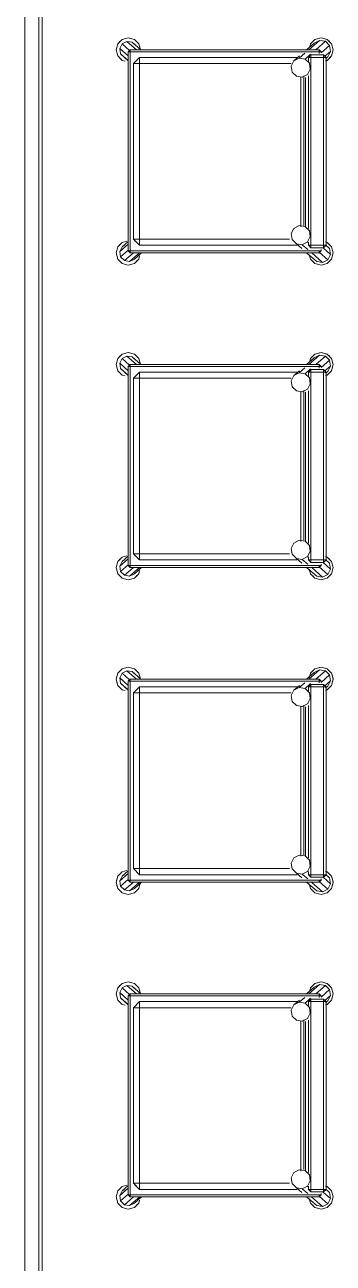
# Model space of a CAD drawing. Header units: metres. Extents: x 10 to 831, y 10 to 584.
# Drawn here: x 125.4 to 149.8, y 152.4 to 250 of the extents above; entities that cross this region are included whole.
import ezdxf

# ---------------------------------------------------------------- set-up
doc = ezdxf.new("R2010")
doc.units = ezdxf.units.M
doc.layers.add('VIS', color=8, linetype='Continuous', lineweight=13)

msp = doc.modelspace()

# ---------------------------------------------------------------- linework, layer by layer
at = {"layer": 'VIS'}
for p, q in [((125.44, 65.84), (125.44, 327.76)), ((126.56, 327.76), (126.56, 65.84)), ((126.56, 327.76), (126.56, 65.84)), ((126.8, 327.76), (126.8, 65.84)), ((126.8, 65.84), (126.8, 327.76)), ((126.8, 65.84), (126.8, 327.76)), ((126.8, 327.76), (126.8, 65.84)), ((133.12, 248.8312), (133.6, 248.96)), ((133.6, 248.96), (133.48, 248.928)), ((133.6, 248.96), (133.6, 248.96)), ((133.6, 248.96), (134.08, 248.8312)), ((148.32, 248.8312), (148.8, 248.96)), ((148.8, 248.96), (148.68, 248.928)), ((148.8, 248.96), (148.8, 248.96)), ((148.8, 248.96), (149.28, 248.8312)), ((132.64, 248), (132.7688, 248.48)), ((132.7688, 247.52), (132.64, 248)), ((132.7688, 248.48), (133.12, 248.8312)), ((132.9444, 248.6556), (132.8564, 248.568)), ((132.9296, 248.1052), (133.1204, 248.4796)), ((132.9948, 247.6908), (132.9296, 248.1052)), ((133.5996, 247.5188), (132.9296, 248.1052)), ((133.1204, 248.4796), (133.4948, 248.6708)), ((133.7084, 247.9648), (133.1204, 248.4796)), ((133.4948, 248.6708), (133.9088, 248.6056)), ((134.2604, 248.0004), (133.4948, 248.6708)), ((133.76, 248), (133.6, 247.84)), ((133.76, 248), (133.76, 247.92)), ((133.76, 247.84), (133.76, 248)), ((133.76, 248), (148.64, 248)), ((148.64, 248), (133.76, 248)), ((133.76, 248), (133.76, 248)), ((133.9088, 248.6056), (134.0572, 248.4576)), ((134.5928, 248.0072), (133.9088, 248.6056)), ((134.08, 248.8312), (134.4312, 248.48)), ((134.2556, 248.6556), (134.168, 248.7436)), ((134.4312, 248.48), (134.528, 248.12)), ((147.6496, 248.0008), (148.2624, 248.5376)), ((147.828, 248.004), (148.6808, 248.7504)), ((147.9044, 248.24), (147.9688, 248.48)), ((147.9688, 248.48), (148.32, 248.8312)), ((148.1444, 248.6556), (148.0564, 248.568)), ((148.2624, 248.5376), (148.6808, 248.7504)), ((148.3776, 248.006), (149.1444, 248.6764)), ((148.64, 248), (148.72, 247.92)), ((148.8, 247.84), (148.64, 248)), ((148.64, 248), (148.64, 247.84)), ((148.64, 248), (148.64, 248)), ((148.6808, 248.7504), (149.1444, 248.6764)), ((148.8056, 247.7576), (149.4764, 248.3444)), ((149.1444, 248.6764), (149.4764, 248.3444)), ((149.28, 248.8312), (149.16, 248.8636)), ((149.4556, 248.6556), (149.28, 248.8312)), ((149.28, 248.8312), (149.28, 248.8312)), ((149.28, 248.8312), (149.6312, 248.48)), ((149.4764, 248.3444), (149.55, 247.8808)), ((149.6312, 248.48), (149.76, 248)), ((149.76, 248), (149.6312, 247.52)), ((149.76, 248), (149.728, 248.12)), ((149.76, 248), (149.76, 248)), ((133.12, 247.1688), (132.7688, 247.52)), ((132.9444, 247.3444), (133.032, 247.2564)), ((133.2912, 247.3944), (132.9948, 247.6908)), ((133.5964, 247.1644), (132.9948, 247.6908)), ((133.36, 247.1044), (133.12, 247.1688)), ((133.592, 247.1312), (133.2912, 247.3944)), ((133.6, 247.84), (133.76, 247.84)), ((133.6, 247.84), (133.6, 232.16)), ((133.76, 247.84), (148.64, 247.84)), ((133.76, 232.16), (133.76, 247.84)), ((134.48, 247.4), (134, 246.92)), ((134.24, 247.16), (134.48, 247.4)), ((134.48, 246.92), (134.48, 247.4)), ((134.48, 247.4), (134.48, 247.28)), ((146.7956, 247.4), (134.48, 247.4)), ((134.48, 247.4), (134.48, 247.4)), ((134.48, 247.4), (146.9164, 247.4)), ((146.6624, 247.1376), (146.45, 246.7192)), ((146.6624, 247.1376), (147.0984, 247.5188)), ((147.0808, 247.3504), (146.6624, 247.1376)), ((147.0808, 247.3504), (147.5164, 247.7316)), ((147.5444, 247.2764), (147.0808, 247.3504)), ((147.5444, 247.2764), (147.98, 247.658)), ((147.8764, 246.9444), (147.5444, 247.2764)), ((148, 247.6), (147.8, 247.4)), ((147.8, 247.4), (148, 247.4)), ((147.8, 247.4), (147.8, 247.036)), ((147.8764, 246.9444), (147.8812, 246.9488)), ((147.95, 246.4808), (147.8764, 246.9444)), ((148, 247.4), (148, 247.6)), ((148, 247.6), (148, 247.5)), ((148, 247.6), (149, 247.6)), ((148, 247.6), (148, 247.6)), ((149, 247.6), (148, 247.6)), ((148, 232.6), (148, 247.4)), ((148, 247.4), (149, 247.4)), ((148.64, 247.84), (148.8, 247.84)), ((148.64, 247.84), (148.64, 247.7192)), ((148.8, 247.84), (148.8, 247.84)), ((149.2, 247.4), (149, 247.6)), ((149, 247.6), (149, 247.4)), ((149, 247.6), (149.2, 247.4)), ((149, 247.6), (149, 247.6)), ((149, 247.4), (149.2, 247.4)), ((149, 247.4), (149, 232.6)), ((149.2, 247.4), (149.1, 247.4)), ((149.1096, 247.4952), (149.55, 247.8808)), ((149.3372, 247.4628), (149.1284, 247.3564)), ((149.28, 247.1688), (149.16, 247.1364)), ((149.3372, 247.4628), (149.1984, 247.3412)), ((149.2, 247.4), (149.2, 247.4)), ((149.2, 247.4), (149.2, 232.6)), ((149.2, 232.6), (149.2, 247.4)), ((149.6312, 247.52), (149.28, 247.1688)), ((149.55, 247.8808), (149.3372, 247.4628)), ((149.4556, 247.3444), (149.5436, 247.432)), ((134, 246.92), (134.48, 246.92)), ((134, 246.92), (134, 233.08)), ((134.48, 246.92), (146.4332, 246.92)), ((134.48, 233.08), (134.48, 246.92)), ((146.45, 246.7192), (146.4548, 246.7236)), ((146.45, 246.7192), (146.5236, 246.2556)), ((146.5236, 246.2556), (146.5284, 246.2596)), ((146.5236, 246.2556), (146.8556, 245.9236)), ((147.3192, 245.8496), (147.7372, 246.0624)), ((147.44, 234.1688), (147.44, 245.9524)), ((147.7372, 246.0624), (147.95, 246.4808)), ((147.7756, 246.096), (147.7372, 246.0624)), ((147.95, 246.4808), (147.9548, 246.4848)), ((146.8556, 245.9236), (146.8604, 245.9276)), ((146.8556, 245.9236), (147.3192, 245.8496)), ((147.2, 245.8312), (147.2, 234.0476)), ((147.3192, 245.8496), (147.324, 245.854)), ((147.56, 245.8312), (147.56, 234.0476)), ((147.8, 245.9444), (147.8, 233.9344)), ((146.6632, 233.9368), (146.45, 233.5184)), ((146.45, 233.5184), (146.5232, 233.0548)), ((146.45, 233.5184), (146.4548, 233.514)), ((147.0816, 234.15), (146.6632, 233.9368)), ((146.6632, 233.9368), (146.668, 233.9324)), ((147.5452, 234.0772), (147.0816, 234.15)), ((147.0816, 234.15), (147.0864, 234.146)), ((147.8768, 233.7452), (147.5452, 234.0772)), ((147.5452, 234.0772), (147.5788, 234.0476)), ((147.7368, 232.8632), (147.95, 233.2816)), ((147.95, 233.2816), (147.8768, 233.7452)), ((147.8768, 233.7452), (147.8816, 233.7412)), ((147.95, 233.2816), (147.9548, 233.2776)), ((132.64, 232), (132.7688, 232.48)), ((132.7688, 232.48), (133.12, 232.8312)), ((132.9444, 232.6556), (132.8564, 232.568)), ((133.5992, 232.6932), (132.9292, 232.1072)), ((132.9292, 232.1072), (133.1192, 232.4808)), ((133.598, 232.8996), (133.1192, 232.4808)), ((133.1192, 232.4808), (133.306, 232.576)), ((133.12, 232.8312), (133.48, 232.928)), ((134, 233.08), (134.48, 232.6)), ((134.48, 233.08), (134, 233.08)), ((134, 233.08), (134, 233.08)), ((134.24, 232.84), (134.12, 232.96)), ((134.48, 232.6), (134.48, 233.08)), ((146.3124, 233.08), (134.48, 233.08)), ((134.48, 232.6), (146.9164, 232.6)), ((146.5232, 233.0548), (146.8548, 232.7228)), ((146.5232, 233.0548), (146.528, 233.0504)), ((146.8548, 232.7228), (147.3184, 232.65)), ((146.8548, 232.7228), (147.2908, 232.3416)), ((147.3184, 232.65), (147.7368, 232.8632)), ((147.3184, 232.65), (147.7544, 232.2684)), ((147.794, 232.8132), (147.7368, 232.8632)), ((147.8, 232.8428), (147.8, 232.6)), ((147.8, 232.6), (148, 232.4)), ((148, 232.6), (147.8, 232.6)), ((147.8, 232.6), (147.8, 232.6)), ((148, 232.4), (148, 232.6)), ((149, 232.6), (148, 232.6)), ((148, 232.4), (149, 232.4)), ((148.9656, 232.3932), (149.55, 231.8816)), ((149, 232.6), (149, 232.4)), ((149, 232.4), (149.2, 232.6)), ((149.2, 232.6), (149, 232.6)), ((149, 232.4), (149, 232.4)), ((149.2, 232.6), (149.1, 232.5)), ((149.28, 232.8312), (149.16, 232.8636)), ((149.1988, 232.5884), (149.4768, 232.3452)), ((149.2, 232.6), (149.2, 232.6)), ((149.4556, 232.6556), (149.28, 232.8312)), ((149.28, 232.8312), (149.28, 232.8312)), ((149.28, 232.8312), (149.6312, 232.48)), ((149.4768, 232.3452), (149.55, 231.8816)), ((149.6312, 232.48), (149.76, 232)), ((132.7688, 231.52), (132.64, 232)), ((133.12, 231.1688), (132.7688, 231.52)), ((132.9956, 231.6924), (132.9292, 232.1072)), ((132.9444, 231.3444), (133.032, 231.2564)), ((133.5972, 232.2188), (132.9956, 231.6924)), ((133.2928, 231.3952), (132.9956, 231.6924)), ((133.9764, 231.9936), (133.2928, 231.3952)), ((133.7072, 231.3292), (133.2928, 231.3952)), ((133.6, 232.16), (133.76, 232)), ((133.76, 232.16), (133.6, 232.16)), ((133.6, 232.16), (133.6, 232.16)), ((134.4732, 231.9992), (133.7072, 231.3292)), ((134.0808, 231.5192), (133.7072, 231.3292)), ((133.76, 232), (133.76, 232.16)), ((148.64, 232.16), (133.76, 232.16)), ((133.76, 232), (148.64, 232)), ((134.4312, 231.52), (134.08, 231.1688)), ((134.0808, 231.5192), (134.6348, 232.0036)), ((134.2556, 231.3444), (134.3436, 231.432)), ((134.4956, 231.76), (134.4312, 231.52)), ((147.6884, 231.9936), (148.4548, 231.3228)), ((147.9688, 231.52), (147.872, 231.88)), ((148.32, 231.1688), (147.9688, 231.52)), ((148.0656, 231.996), (148.9184, 231.25)), ((148.1444, 231.3444), (148.232, 231.2564)), ((148.4548, 231.3228), (148.2888, 231.4888)), ((148.9184, 231.25), (148.4548, 231.3228)), ((148.64, 232.16), (148.64, 232)), ((148.64, 232), (148.8, 232.16)), ((148.8, 232.16), (148.64, 232.16)), ((148.64, 232), (148.64, 232)), ((149.3368, 231.4632), (148.6804, 232.0376)), ((148.8, 232.16), (148.8, 232.2808)), ((149.3368, 231.4632), (148.9184, 231.25)), ((149.6312, 231.52), (149.28, 231.1688)), ((149.55, 231.8816), (149.3368, 231.4632)), ((149.4556, 231.3444), (149.5436, 231.432)), ((149.76, 232), (149.6312, 231.52)), ((149.76, 232), (149.728, 232.12)), ((149.76, 232), (149.76, 232)), ((133.6, 231.04), (133.12, 231.1688)), ((134.08, 231.1688), (133.6, 231.04)), ((148.8, 231.04), (148.32, 231.1688)), ((149.28, 231.1688), (148.8, 231.04)), ((132.64, 223.2), (132.7688, 223.68)), ((132.7688, 223.68), (133.12, 224.0312)), ((132.9444, 223.8556), (132.8564, 223.768)), ((132.9296, 223.3052), (133.1204, 223.6796)), ((133.12, 224.0312), (133.6, 224.16)), ((133.1204, 223.6796), (133.4948, 223.8708)), ((133.7084, 223.1648), (133.1204, 223.6796)), ((133.6, 224.16), (133.48, 224.128)), ((133.4948, 223.8708), (133.9088, 223.8056)), ((134.2604, 223.2004), (133.4948, 223.8708)), ((133.6, 224.16), (133.6, 224.16)), ((133.6, 224.16), (134.08, 224.0312)), ((133.9088, 223.8056), (134.0572, 223.6576)), ((134.5928, 223.2072), (133.9088, 223.8056)), ((134.08, 224.0312), (134.4312, 223.68)), ((134.2556, 223.8556), (134.168, 223.9436)), ((134.4312, 223.68), (134.528, 223.32)), ((147.6496, 223.2008), (148.2624, 223.7372)), ((147.828, 223.204), (148.6808, 223.9504)), ((147.9044, 223.44), (147.9688, 223.68)), ((147.9688, 223.68), (148.32, 224.0312)), ((148.1444, 223.8556), (148.0564, 223.768)), ((148.2624, 223.7372), (148.6808, 223.9504)), ((148.32, 224.0312), (148.8, 224.16)), ((148.3776, 223.206), (149.1444, 223.8764)), ((148.8, 224.16), (148.68, 224.128)), ((148.6808, 223.9504), (149.1444, 223.8764)), ((148.8, 224.16), (148.8, 224.16)), ((148.8, 224.16), (149.28, 224.0312)), ((148.8056, 222.9576), (149.4764, 223.5444)), ((149.1444, 223.8764), (149.4764, 223.5444)), ((149.28, 224.0312), (149.16, 224.0636)), ((149.4556, 223.8556), (149.28, 224.0312)), ((149.28, 224.0312), (149.28, 224.0312)), ((149.28, 224.0312), (149.6312, 223.68)), ((149.4764, 223.5444), (149.55, 223.0808)), ((149.6312, 223.68), (149.76, 223.2)), ((132.7688, 222.72), (132.64, 223.2)), ((133.12, 222.3684), (132.7688, 222.72)), ((132.9948, 222.8908), (132.9296, 223.3052)), ((133.5996, 222.7188), (132.9296, 223.3052)), ((132.9444, 222.5444), (133.032, 222.4564)), ((133.2912, 222.5944), (132.9948, 222.8908)), ((133.5964, 222.364), (132.9948, 222.8908)), ((133.592, 222.3312), (133.2912, 222.5944)), ((133.76, 223.2), (133.6, 223.04)), ((133.6, 223.04), (133.76, 223.04)), ((133.6, 223.04), (133.6, 207.36)), ((133.76, 223.2), (133.76, 223.12)), ((133.76, 223.04), (133.76, 223.2)), ((133.76, 223.2), (148.64, 223.2)), ((148.64, 223.2), (133.76, 223.2)), ((133.76, 223.2), (133.76, 223.2)), ((133.76, 223.04), (148.64, 223.04)), ((133.76, 207.36), (133.76, 223.04)), ((134.48, 222.6), (134, 222.12)), ((134.24, 222.36), (134.48, 222.6)), ((134.48, 222.12), (134.48, 222.6)), ((134.48, 222.6), (134.48, 222.48)), ((146.7956, 222.6), (134.48, 222.6)), ((134.48, 222.6), (134.48, 222.6)), ((134.48, 222.6), (146.9164, 222.6)), ((146.6624, 222.3372), (147.0984, 222.7188)), ((147.0808, 222.5504), (146.6624, 222.3372)), ((147.0808, 222.5504), (147.5164, 222.9316)), ((147.5444, 222.4764), (147.0808, 222.5504)), ((147.5444, 222.4764), (147.98, 222.858)), ((148, 222.8), (147.8, 222.6)), ((147.8, 222.6), (148, 222.6)), ((147.8, 222.6), (147.8, 222.236)), ((148, 222.6), (148, 222.8)), ((148, 222.8), (148, 222.7)), ((148, 222.8), (149, 222.8)), ((148, 222.8), (148, 222.8)), ((149, 222.8), (148, 222.8)), ((148, 207.8), (148, 222.6)), ((148, 222.6), (149, 222.6)), ((148.64, 223.2), (148.72, 223.12)), ((148.8, 223.04), (148.64, 223.2)), ((148.64, 223.2), (148.64, 223.04)), ((148.64, 223.2), (148.64, 223.2)), ((148.64, 223.04), (148.8, 223.04)), ((148.64, 223.04), (148.64, 222.9192)), ((148.8, 223.04), (148.8, 223.04)), ((149.2, 222.6), (149, 222.8)), ((149, 222.8), (149, 222.6)), ((149, 222.8), (149.2, 222.6)), ((149, 222.8), (149, 222.8)), ((149, 222.6), (149.2, 222.6)), ((149, 222.6), (149, 207.8)), ((149.2, 222.6), (149.1, 222.6)), ((149.1096, 222.6952), (149.55, 223.0808)), ((149.3372, 222.6624), (149.1284, 222.556)), ((149.3372, 222.6624), (149.1984, 222.5412)), ((149.2, 222.6), (149.2, 222.6)), ((149.2, 222.6), (149.2, 207.8)), ((149.2, 207.8), (149.2, 222.6)), ((149.6312, 222.72), (149.28, 222.3684)), ((149.55, 223.0808), (149.3372, 222.6624)), ((149.4556, 222.5444), (149.5436, 222.632)), ((149.76, 223.2), (149.6312, 222.72)), ((149.76, 223.2), (149.728, 223.32)), ((149.76, 223.2), (149.76, 223.2)), ((133.36, 222.3044), (133.12, 222.3684)), ((134, 222.12), (134.48, 222.12)), ((134, 222.12), (134, 208.28)), ((134.48, 222.12), (146.4332, 222.12)), ((134.48, 208.28), (134.48, 222.12)), ((146.6624, 222.3372), (146.45, 221.9192)), ((146.45, 221.9192), (146.4548, 221.9236)), ((146.45, 221.9192), (146.5236, 221.4556)), ((147.8764, 222.1444), (147.5444, 222.4764)), ((147.7372, 221.2624), (147.95, 221.6808)), ((147.8764, 222.1444), (147.8812, 222.1488)), ((147.95, 221.6808), (147.8764, 222.1444)), ((147.95, 221.6808), (147.9548, 221.6848)), ((149.28, 222.3684), (149.16, 222.3364)), ((146.5236, 221.4556), (146.5284, 221.4596)), ((146.5236, 221.4556), (146.8556, 221.1236)), ((146.8556, 221.1236), (146.8604, 221.1276)), ((146.8556, 221.1236), (147.3192, 221.0496)), ((147.2, 221.0312), (147.2, 209.2476)), ((147.3192, 221.0496), (147.7372, 221.2624)), ((147.3192, 221.0496), (147.324, 221.054)), ((147.44, 209.3688), (147.44, 221.1524)), ((147.56, 221.0312), (147.56, 209.2476)), ((147.7756, 221.296), (147.7372, 221.2624)), ((147.8, 221.1444), (147.8, 209.1344)), ((146.6632, 209.1368), (146.45, 208.7184)), ((147.0816, 209.35), (146.6632, 209.1368)), ((146.6632, 209.1368), (146.668, 209.1324)), ((147.5452, 209.2772), (147.0816, 209.35)), ((147.0816, 209.35), (147.0864, 209.346)), ((147.8768, 208.9452), (147.5452, 209.2772)), ((147.5452, 209.2772), (147.5788, 209.2476)), ((147.95, 208.4816), (147.8768, 208.9452)), ((147.8768, 208.9452), (147.8816, 208.9412)), ((132.7688, 207.68), (133.12, 208.0312)), ((133.5992, 207.8932), (132.9292, 207.3072)), ((133.598, 208.0996), (133.1192, 207.6808)), ((133.12, 208.0312), (133.48, 208.128)), ((134, 208.28), (134.48, 207.8)), ((134.48, 208.28), (134, 208.28)), ((134, 208.28), (134, 208.28)), ((134.24, 208.04), (134.12, 208.16)), ((134.48, 207.8), (134.48, 208.28)), ((146.3124, 208.28), (134.48, 208.28)), ((146.45, 208.7184), (146.5232, 208.2548)), ((146.45, 208.7184), (146.4548, 208.714)), ((146.5232, 208.2548), (146.8548, 207.9228)), ((146.5232, 208.2548), (146.528, 208.2504)), ((146.8548, 207.9228), (147.3184, 207.85)), ((146.8548, 207.9228), (147.2908, 207.5416)), ((147.3184, 207.85), (147.7368, 208.0632)), ((147.7368, 208.0632), (147.95, 208.4816)), ((147.794, 208.0132), (147.7368, 208.0632)), ((147.8, 208.0424), (147.8, 207.8)), ((147.95, 208.4816), (147.9548, 208.4776)), ((149.28, 208.0312), (149.16, 208.0636)), ((149.4556, 207.8556), (149.28, 208.0312)), ((149.28, 208.0312), (149.28, 208.0312)), ((149.28, 208.0312), (149.6312, 207.68)), ((132.64, 207.2), (132.7688, 207.68)), ((132.7688, 206.72), (132.64, 207.2)), ((132.9444, 207.8556), (132.8564, 207.768)), ((132.9292, 207.3072), (133.1192, 207.6808)), ((132.9956, 206.8924), (132.9292, 207.3072)), ((133.5972, 207.4188), (132.9956, 206.8924)), ((133.1192, 207.6808), (133.306, 207.776)), ((133.9764, 207.1936), (133.2928, 206.5952)), ((133.6, 207.36), (133.76, 207.2)), ((133.76, 207.36), (133.6, 207.36)), ((133.6, 207.36), (133.6, 207.36)), ((134.4732, 207.1992), (133.7072, 206.5292)), ((133.76, 207.2), (133.76, 207.36)), ((148.64, 207.36), (133.76, 207.36)), ((133.76, 207.2), (148.64, 207.2)), ((134.0808, 206.7192), (134.6348, 207.2036)), ((134.4956, 206.96), (134.4312, 206.72)), ((134.48, 207.8), (146.9164, 207.8)), ((147.3184, 207.85), (147.7544, 207.4684)), ((147.6884, 207.1936), (148.4548, 206.5228)), ((147.8, 207.8), (148, 207.6)), ((148, 207.8), (147.8, 207.8)), ((147.8, 207.8), (147.8, 207.8)), ((147.9688, 206.72), (147.872, 207.08)), ((148, 207.6), (148, 207.8)), ((149, 207.8), (148, 207.8)), ((148, 207.6), (149, 207.6)), ((148.0656, 207.196), (148.9184, 206.45)), ((148.64, 207.36), (148.64, 207.2)), ((148.64, 207.2), (148.8, 207.36)), ((148.8, 207.36), (148.64, 207.36)), ((148.64, 207.2), (148.64, 207.2)), ((149.3368, 206.6632), (148.6804, 207.2376)), ((148.8, 207.36), (148.8, 207.4804)), ((148.9656, 207.5932), (149.55, 207.0816)), ((149, 207.8), (149, 207.6)), ((149, 207.6), (149.2, 207.8)), ((149.2, 207.8), (149, 207.8)), ((149, 207.6), (149, 207.6)), ((149.2, 207.8), (149.1, 207.7)), ((149.1988, 207.7884), (149.4768, 207.5452)), ((149.2, 207.8), (149.2, 207.8)), ((149.55, 207.0816), (149.3368, 206.6632)), ((149.4768, 207.5452), (149.55, 207.0816)), ((149.6312, 207.68), (149.76, 207.2)), ((149.76, 207.2), (149.6312, 206.72)), ((149.76, 207.2), (149.728, 207.32)), ((149.76, 207.2), (149.76, 207.2)), ((133.12, 206.3688), (132.7688, 206.72)), ((132.9444, 206.5444), (133.032, 206.4564)), ((133.2928, 206.5952), (132.9956, 206.8924)), ((133.6, 206.24), (133.12, 206.3688)), ((133.7072, 206.5292), (133.2928, 206.5952)), ((134.08, 206.3688), (133.6, 206.24)), ((134.0808, 206.7192), (133.7072, 206.5292)), ((134.4312, 206.72), (134.08, 206.3688)), ((134.2556, 206.5444), (134.3436, 206.632)), ((148.32, 206.3688), (147.9688, 206.72)), ((148.1444, 206.5444), (148.232, 206.4564)), ((148.4548, 206.5228), (148.2888, 206.6888)), ((148.8, 206.24), (148.32, 206.3688)), ((148.9184, 206.45), (148.4548, 206.5228)), ((149.28, 206.3688), (148.8, 206.24)), ((149.3368, 206.6632), (148.9184, 206.45)), ((149.6312, 206.72), (149.28, 206.3688)), ((149.4556, 206.5444), (149.5436, 206.632)), ((132.7688, 198.88), (133.12, 199.2312)), ((133.12, 199.2312), (133.6, 199.36)), ((133.6, 199.36), (133.48, 199.328)), ((133.6, 199.36), (133.6, 199.36)), ((133.6, 199.36), (134.08, 199.2312)), ((134.08, 199.2312), (134.4312, 198.88)), ((147.828, 198.404), (148.6808, 199.1504)), ((147.9688, 198.88), (148.32, 199.2312)), ((148.2624, 198.9372), (148.6808, 199.1504)), ((148.32, 199.2312), (148.8, 199.36)), ((148.8, 199.36), (148.68, 199.328)), ((148.6808, 199.1504), (149.1444, 199.0764)), ((148.8, 199.36), (148.8, 199.36)), ((148.8, 199.36), (149.28, 199.2312)), ((149.28, 199.2312), (149.16, 199.2636)), ((149.28, 199.2312), (149.28, 199.2312)), ((149.28, 199.2312), (149.6312, 198.88)), ((132.64, 198.4), (132.7688, 198.88)), ((132.7688, 197.92), (132.64, 198.4)), ((132.7044, 198.64), (132.672, 198.52)), ((132.7044, 198.16), (132.7364, 198.04)), ((132.9296, 198.5052), (133.1204, 198.8796)), ((132.9948, 198.0908), (132.9296, 198.5052)), ((133.5996, 197.9188), (132.9296, 198.5052)), ((133.1204, 198.8796), (133.4948, 199.0708)), ((133.7084, 198.3648), (133.1204, 198.8796)), ((133.4948, 199.0708), (133.9088, 199.0056)), ((134.2604, 198.4004), (133.4948, 199.0708)), ((133.76, 198.4), (133.6, 198.24)), ((133.6, 198.24), (133.76, 198.24)), ((133.6, 198.24), (133.6, 182.56)), ((133.76, 198.4), (133.76, 198.32)), ((133.76, 198.24), (133.76, 198.4)), ((133.76, 198.4), (148.64, 198.4)), ((148.64, 198.4), (133.76, 198.4)), ((133.76, 198.4), (133.76, 198.4)), ((133.76, 198.24), (148.64, 198.24)), ((133.76, 182.56), (133.76, 198.24)), ((133.9088, 199.0056), (134.0572, 198.8576)), ((134.5928, 198.4072), (133.9088, 199.0056)), ((134.4312, 198.88), (134.528, 198.52)), ((134.4956, 198.64), (134.4636, 198.76)), ((147.0808, 197.7504), (147.5164, 198.1316)), ((147.6496, 198.4008), (148.2624, 198.9372)), ((147.9044, 198.64), (147.872, 198.52)), ((147.9044, 198.64), (147.9688, 198.88)), ((148.3776, 198.406), (149.1444, 199.0764)), ((148.64, 198.4), (148.72, 198.32)), ((148.8, 198.24), (148.64, 198.4)), ((148.64, 198.4), (148.64, 198.24)), ((148.64, 198.4), (148.64, 198.4)), ((148.64, 198.24), (148.8, 198.24)), ((148.64, 198.24), (148.64, 198.1192)), ((148.8, 198.24), (148.8, 198.24)), ((148.8056, 198.1576), (149.4764, 198.7444)), ((149.1096, 197.8952), (149.55, 198.2808)), ((149.1444, 199.0764), (149.4764, 198.7444)), ((149.55, 198.2808), (149.3372, 197.8628)), ((149.4764, 198.7444), (149.55, 198.2808)), ((149.6312, 198.88), (149.76, 198.4)), ((149.76, 198.4), (149.6312, 197.92)), ((149.76, 198.4), (149.6636, 198.76)), ((149.6956, 198.16), (149.76, 198.4)), ((149.76, 198.4), (149.76, 198.4)), ((133.12, 197.5688), (132.7688, 197.92)), ((133.2912, 197.7944), (132.9948, 198.0908)), ((133.5964, 197.564), (132.9948, 198.0908)), ((133.36, 197.5044), (133.12, 197.5688)), ((133.592, 197.5312), (133.2912, 197.7944)), ((134.48, 197.8), (134, 197.32)), ((134, 197.32), (134.48, 197.32)), ((134, 197.32), (134, 183.48)), ((134.48, 197.32), (134.48, 197.8)), ((134.48, 197.8), (134.48, 197.68)), ((146.7956, 197.8), (134.48, 197.8)), ((134.48, 197.8), (134.48, 197.8)), ((134.48, 197.8), (146.9164, 197.8)), ((134.48, 197.32), (146.4332, 197.32)), ((134.48, 183.48), (134.48, 197.32)), ((146.6624, 197.5372), (146.45, 197.1192)), ((146.6624, 197.5372), (147.0984, 197.9188)), ((147.0808, 197.7504), (146.6624, 197.5372)), ((147.5444, 197.6764), (147.0808, 197.7504)), ((147.5444, 197.6764), (147.98, 198.058)), ((147.8764, 197.3444), (147.5444, 197.6764)), ((148, 198), (147.8, 197.8)), ((147.8, 197.8), (148, 197.8)), ((147.8, 197.8), (147.8, 197.436)), ((147.8764, 197.3444), (147.8812, 197.3488)), ((147.95, 196.8808), (147.8764, 197.3444)), ((148, 197.8), (148, 198)), ((148, 198), (148, 197.9)), ((148, 198), (149, 198)), ((148, 198), (148, 198)), ((149, 198), (148, 198)), ((148, 183), (148, 197.8)), ((148, 197.8), (149, 197.8)), ((149.2, 197.8), (149, 198)), ((149, 198), (149, 197.8)), ((149, 198), (149.2, 197.8)), ((149, 198), (149, 198)), ((149, 197.8), (149.2, 197.8)), ((149, 197.8), (149, 183)), ((149.2, 197.8), (149.1, 197.8)), ((149.3372, 197.8628), (149.1284, 197.756)), ((149.28, 197.5688), (149.16, 197.5364)), ((149.3372, 197.8628), (149.1984, 197.7412)), ((149.2, 197.8), (149.2, 197.8)), ((149.2, 197.8), (149.2, 183)), ((149.2, 183), (149.2, 197.8)), ((149.6312, 197.92), (149.28, 197.5688)), ((146.45, 197.1192), (146.4548, 197.1236)), ((146.45, 197.1192), (146.5236, 196.6556)), ((146.5236, 196.6556), (146.5284, 196.6596)), ((146.5236, 196.6556), (146.8556, 196.3236)), ((146.8556, 196.3236), (146.8604, 196.3276)), ((146.8556, 196.3236), (147.3192, 196.2496)), ((147.2, 196.2312), (147.2, 184.4476)), ((147.3192, 196.2496), (147.7372, 196.4624)), ((147.3192, 196.2496), (147.324, 196.254)), ((147.44, 184.5688), (147.44, 196.3524)), ((147.56, 196.2312), (147.56, 184.4476)), ((147.7372, 196.4624), (147.95, 196.8808)), ((147.7756, 196.496), (147.7372, 196.4624)), ((147.8, 196.3444), (147.8, 184.3344)), ((147.95, 196.8808), (147.9548, 196.8848)), ((147.0816, 184.55), (146.6632, 184.3368)), ((147.5452, 184.4772), (147.0816, 184.55)), ((147.0816, 184.55), (147.0864, 184.546)), ((147.8768, 184.1452), (147.5452, 184.4772)), ((147.5452, 184.4772), (147.5788, 184.4476)), ((146.6632, 184.3368), (146.45, 183.9184)), ((146.45, 183.9184), (146.5232, 183.4548)), ((146.45, 183.9184), (146.4548, 183.914)), ((146.6632, 184.3368), (146.668, 184.3324)), ((147.7368, 183.2632), (147.95, 183.6816)), ((147.95, 183.6816), (147.8768, 184.1452)), ((147.8768, 184.1452), (147.8816, 184.1412)), ((147.95, 183.6816), (147.9548, 183.6776)), ((132.64, 182.4), (132.7688, 182.88)), ((132.7044, 182.64), (132.672, 182.52)), ((132.7688, 182.88), (133.12, 183.2312)), ((133.5992, 183.0932), (132.9292, 182.5072)), ((132.9292, 182.5072), (133.1192, 182.8808)), ((133.5972, 182.6188), (132.9956, 182.0924)), ((133.598, 183.2996), (133.1192, 182.8808)), ((133.1192, 182.8808), (133.306, 182.976)), ((133.12, 183.2312), (133.48, 183.328)), ((133.6, 182.56), (133.76, 182.4)), ((133.76, 182.56), (133.6, 182.56)), ((133.6, 182.56), (133.6, 182.56)), ((133.76, 182.4), (133.76, 182.56)), ((148.64, 182.56), (133.76, 182.56)), ((134, 183.48), (134.48, 183)), ((134.48, 183.48), (134, 183.48)), ((134, 183.48), (134, 183.48)), ((134.48, 183), (134.48, 183.48)), ((146.3124, 183.48), (134.48, 183.48)), ((134.48, 183), (146.9164, 183)), ((146.5232, 183.4548), (146.8548, 183.1228)), ((146.5232, 183.4548), (146.528, 183.4504)), ((146.8548, 183.1228), (147.3184, 183.05)), ((146.8548, 183.1228), (147.2908, 182.7416)), ((147.3184, 183.05), (147.7368, 183.2632)), ((147.3184, 183.05), (147.7544, 182.6684)), ((147.794, 183.2132), (147.7368, 183.2632)), ((147.8, 183.2424), (147.8, 183)), ((147.8, 183), (148, 182.8)), ((148, 183), (147.8, 183)), ((147.8, 183), (147.8, 183)), ((148, 182.8), (148, 183)), ((149, 183), (148, 183)), ((148, 182.8), (149, 182.8)), ((148.64, 182.56), (148.64, 182.4)), ((148.64, 182.4), (148.8, 182.56)), ((148.8, 182.56), (148.64, 182.56)), ((148.8, 182.56), (148.8, 182.6808)), ((148.9656, 182.7932), (149.55, 182.2816)), ((149, 183), (149, 182.8)), ((149, 182.8), (149.2, 183)), ((149.2, 183), (149, 183)), ((149, 182.8), (149, 182.8)), ((149.2, 183), (149.1, 182.9)), ((149.28, 183.2312), (149.16, 183.2636)), ((149.1988, 182.9884), (149.4768, 182.7452)), ((149.2, 183), (149.2, 183)), ((149.28, 183.2312), (149.28, 183.2312)), ((149.28, 183.2312), (149.6312, 182.88)), ((149.4768, 182.7452), (149.55, 182.2816)), ((149.6312, 182.88), (149.76, 182.4)), ((149.76, 182.4), (149.6636, 182.76)), ((132.7688, 181.92), (132.64, 182.4)), ((132.7044, 182.16), (132.7364, 182.04)), ((133.12, 181.5688), (132.7688, 181.92)), ((132.9956, 182.0924), (132.9292, 182.5072)), ((133.2928, 181.7952), (132.9956, 182.0924)), ((133.6, 181.44), (133.12, 181.5688)), ((133.9764, 182.3936), (133.2928, 181.7952)), ((133.7072, 181.7292), (133.2928, 181.7952)), ((134.08, 181.5688), (133.6, 181.44)), ((134.4732, 182.3992), (133.7072, 181.7292)), ((134.0808, 181.9192), (133.7072, 181.7292)), ((133.76, 182.4), (148.64, 182.4)), ((134.4312, 181.92), (134.08, 181.5688)), ((134.0808, 181.9192), (134.6348, 182.4036)), ((134.4956, 182.16), (134.4312, 181.92)), ((134.4956, 182.16), (134.528, 182.28)), ((147.6884, 182.3936), (148.4548, 181.7228)), ((147.9688, 181.92), (147.872, 182.28)), ((147.9044, 182.16), (147.9364, 182.04)), ((148.32, 181.5688), (147.9688, 181.92)), ((148.0656, 182.396), (148.9184, 181.65)), ((148.4548, 181.7228), (148.2888, 181.8888)), ((148.8, 181.44), (148.32, 181.5688)), ((148.9184, 181.65), (148.4548, 181.7228)), ((148.64, 182.4), (148.64, 182.4)), ((149.3368, 181.8632), (148.6804, 182.4376)), ((149.28, 181.5688), (148.8, 181.44)), ((149.3368, 181.8632), (148.9184, 181.65)), ((149.6312, 181.92), (149.28, 181.5688)), ((149.55, 182.2816), (149.3368, 181.8632)), ((149.76, 182.4), (149.6312, 181.92)), ((149.6956, 182.16), (149.76, 182.4)), ((149.76, 182.4), (149.76, 182.4)), ((132.64, 173.6), (132.7688, 174.08)), ((132.7688, 174.08), (133.12, 174.4312)), ((132.9444, 174.2556), (132.8564, 174.168)), ((132.9296, 173.7052), (133.1204, 174.0796)), ((133.12, 174.4312), (133.6, 174.56)), ((133.1204, 174.0796), (133.4948, 174.2708)), ((133.7084, 173.5648), (133.1204, 174.0796)), ((133.6, 174.56), (133.48, 174.528)), ((133.4948, 174.2708), (133.9088, 174.2056)), ((134.2604, 173.6004), (133.4948, 174.2708)), ((133.6, 174.56), (133.6, 174.56)), ((133.6, 174.56), (134.08, 174.4312)), ((133.9088, 174.2056), (134.0572, 174.0576)), ((134.5928, 173.6072), (133.9088, 174.2056)), ((134.08, 174.4312), (134.4312, 174.08)), ((134.2556, 174.2556), (134.168, 174.3436)), ((134.4312, 174.08), (134.528, 173.72)), ((147.6496, 173.6008), (148.2624, 174.1372)), ((147.828, 173.604), (148.6808, 174.3504)), ((147.9044, 173.84), (147.9688, 174.08)), ((147.9688, 174.08), (148.32, 174.4312)), ((148.1444, 174.2556), (148.0564, 174.168)), ((148.2624, 174.1372), (148.6808, 174.3504)), ((148.32, 174.4312), (148.8, 174.56)), ((148.3776, 173.606), (149.1444, 174.2764)), ((148.8, 174.56), (148.68, 174.528)), ((148.6808, 174.3504), (149.1444, 174.2764)), ((148.8, 174.56), (148.8, 174.56)), ((148.8, 174.56), (149.28, 174.4312)), ((148.8056, 173.3576), (149.4764, 173.9444)), ((149.1444, 174.2764), (149.4764, 173.9444)), ((149.28, 174.4312), (149.16, 174.4636)), ((149.4556, 174.2556), (149.28, 174.4312)), ((149.28, 174.4312), (149.28, 174.4312)), ((149.28, 174.4312), (149.6312, 174.08)), ((149.4764, 173.9444), (149.55, 173.4808)), ((149.6312, 174.08), (149.76, 173.6)), ((132.7688, 173.12), (132.64, 173.6)), ((133.12, 172.7688), (132.7688, 173.12)), ((132.9948, 173.2908), (132.9296, 173.7052)), ((133.5996, 173.1188), (132.9296, 173.7052)), ((132.9444, 172.9444), (133.032, 172.8564)), ((133.2912, 172.9944), (132.9948, 173.2908)), ((133.5964, 172.764), (132.9948, 173.2908)), ((133.36, 172.7044), (133.12, 172.7688)), ((133.592, 172.7312), (133.2912, 172.9944)), ((133.76, 173.6), (133.6, 173.44)), ((133.6, 173.44), (133.76, 173.44)), ((133.6, 173.44), (133.6, 157.76)), ((133.76, 173.6), (133.76, 173.52)), ((133.76, 173.44), (133.76, 173.6)), ((133.76, 173.6), (148.64, 173.6)), ((148.64, 173.6), (133.76, 173.6)), ((133.76, 173.6), (133.76, 173.6)), ((133.76, 173.44), (148.64, 173.44)), ((133.76, 157.76), (133.76, 173.44)), ((134.48, 173), (134, 172.52)), ((134.24, 172.76), (134.48, 173)), ((134.48, 172.52), (134.48, 173)), ((134.48, 173), (134.48, 172.88)), ((146.7956, 173), (134.48, 173)), ((134.48, 173), (134.48, 173)), ((134.48, 173), (146.9164, 173)), ((146.6624, 172.7376), (147.0984, 173.1188)), ((147.0808, 172.9504), (146.6624, 172.7376)), ((147.0808, 172.9504), (147.5164, 173.3316)), ((147.5444, 172.8764), (147.0808, 172.9504)), ((147.5444, 172.8764), (147.98, 173.258)), ((147.8764, 172.5444), (147.5444, 172.8764)), ((148, 173.2), (147.8, 173)), ((147.8, 173), (148, 173)), ((147.8, 173), (147.8, 172.636)), ((148, 173), (148, 173.2)), ((148, 173.2), (148, 173.1)), ((148, 173.2), (149, 173.2)), ((148, 173.2), (148, 173.2)), ((149, 173.2), (148, 173.2)), ((148, 158.2), (148, 173)), ((148, 173), (149, 173)), ((148.64, 173.6), (148.72, 173.52)), ((148.8, 173.44), (148.64, 173.6)), ((148.64, 173.6), (148.64, 173.44)), ((148.64, 173.6), (148.64, 173.6)), ((148.64, 173.44), (148.8, 173.44)), ((148.64, 173.44), (148.64, 173.3192)), ((148.8, 173.44), (148.8, 173.44)), ((149.2, 173), (149, 173.2)), ((149, 173.2), (149, 173)), ((149, 173.2), (149.2, 173)), ((149, 173.2), (149, 173.2)), ((149, 173), (149.2, 173)), ((149, 173), (149, 158.2)), ((149.2, 173), (149.1, 173)), ((149.1096, 173.0952), (149.55, 173.4808)), ((149.3372, 173.0628), (149.1284, 172.956)), ((149.28, 172.7688), (149.16, 172.7364)), ((149.3372, 173.0628), (149.1984, 172.9412)), ((149.2, 173), (149.2, 173)), ((149.2, 173), (149.2, 158.2)), ((149.2, 158.2), (149.2, 173)), ((149.6312, 173.12), (149.28, 172.7688)), ((149.55, 173.4808), (149.3372, 173.0628)), ((149.4556, 172.9444), (149.5436, 173.032)), ((149.76, 173.6), (149.6312, 173.12)), ((149.76, 173.6), (149.728, 173.72)), ((149.76, 173.6), (149.76, 173.6)), ((134, 172.52), (134.48, 172.52)), ((134, 172.52), (134, 158.68)), ((134.48, 172.52), (146.4332, 172.52)), ((134.48, 158.68), (134.48, 172.52)), ((146.6624, 172.7376), (146.45, 172.3192)), ((146.45, 172.3192), (146.4548, 172.3236)), ((146.45, 172.3192), (146.5236, 171.8556)), ((146.5236, 171.8556), (146.5284, 171.8596)), ((146.5236, 171.8556), (146.8556, 171.5236)), ((147.7372, 171.6624), (147.95, 172.0808)), ((147.8764, 172.5444), (147.8812, 172.5488)), ((147.95, 172.0808), (147.8764, 172.5444)), ((147.95, 172.0808), (147.9548, 172.0848)), ((146.8556, 171.5236), (146.8604, 171.5276)), ((146.8556, 171.5236), (147.3192, 171.4496)), ((147.2, 171.4312), (147.2, 159.6476)), ((147.3192, 171.4496), (147.7372, 171.6624)), ((147.3192, 171.4496), (147.324, 171.454)), ((147.44, 159.7688), (147.44, 171.5524)), ((147.56, 171.4312), (147.56, 159.6476)), ((147.7756, 171.696), (147.7372, 171.6624)), ((147.8, 171.5444), (147.8, 159.5344)), ((146.6632, 159.5368), (146.45, 159.1184)), ((146.45, 159.1184), (146.5232, 158.6548)), ((146.45, 159.1184), (146.4548, 159.114)), ((147.0816, 159.75), (146.6632, 159.5368)), ((146.6632, 159.5368), (146.668, 159.5324)), ((147.5452, 159.6772), (147.0816, 159.75)), ((147.0816, 159.75), (147.0864, 159.746)), ((147.8768, 159.3452), (147.5452, 159.6772)), ((147.5452, 159.6772), (147.5788, 159.6476)), ((147.95, 158.8816), (147.8768, 159.3452)), ((147.8768, 159.3452), (147.8816, 159.3412)), ((132.7688, 158.08), (133.12, 158.4312)), ((132.9444, 158.2556), (132.8564, 158.168)), ((133.5992, 158.2932), (132.9292, 157.7072)), ((133.598, 158.4996), (133.1192, 158.0808)), ((133.1192, 158.0808), (133.306, 158.176)), ((133.12, 158.4312), (133.48, 158.528)), ((134, 158.68), (134.48, 158.2)), ((134.48, 158.68), (134, 158.68)), ((134, 158.68), (134, 158.68)), ((134.24, 158.44), (134.12, 158.56)), ((134.48, 158.2), (134.48, 158.68)), ((146.3124, 158.68), (134.48, 158.68)), ((134.48, 158.2), (146.9164, 158.2)), ((146.5232, 158.6548), (146.8548, 158.3228)), ((146.5232, 158.6548), (146.528, 158.6504)), ((146.8548, 158.3228), (147.3184, 158.25)), ((146.8548, 158.3228), (147.2908, 157.9416)), ((147.3184, 158.25), (147.7368, 158.4632)), ((147.3184, 158.25), (147.7544, 157.8684)), ((147.7368, 158.4632), (147.95, 158.8816)), ((147.794, 158.4132), (147.7368, 158.4632)), ((147.8, 158.4424), (147.8, 158.2)), ((147.8, 158.2), (148, 158)), ((148, 158.2), (147.8, 158.2)), ((147.8, 158.2), (147.8, 158.2)), ((147.95, 158.8816), (147.9548, 158.8776)), ((148, 158), (148, 158.2)), ((149, 158.2), (148, 158.2)), ((149, 158.2), (149, 158)), ((149, 158), (149.2, 158.2)), ((149.2, 158.2), (149, 158.2)), ((149.2, 158.2), (149.1, 158.1)), ((149.28, 158.4312), (149.16, 158.4636)), ((149.1988, 158.1884), (149.4768, 157.9452)), ((149.2, 158.2), (149.2, 158.2)), ((149.4556, 158.2556), (149.28, 158.4312)), ((149.28, 158.4312), (149.28, 158.4312)), ((149.28, 158.4312), (149.6312, 158.08)), ((132.64, 157.6), (132.7688, 158.08)), ((132.7688, 157.12), (132.64, 157.6)), ((132.9292, 157.7072), (133.1192, 158.0808)), ((132.9956, 157.2924), (132.9292, 157.7072)), ((133.5972, 157.8188), (132.9956, 157.2924)), ((133.2928, 156.9952), (132.9956, 157.2924)), ((133.9764, 157.5936), (133.2928, 156.9952)), ((133.6, 157.76), (133.76, 157.6)), ((133.76, 157.76), (133.6, 157.76)), ((133.6, 157.76), (133.6, 157.76)), ((134.4732, 157.5992), (133.7072, 156.9292)), ((133.76, 157.6), (133.76, 157.76)), ((148.64, 157.76), (133.76, 157.76)), ((133.76, 157.6), (148.64, 157.6)), ((134.0808, 157.1192), (134.6348, 157.6036)), ((134.4956, 157.36), (134.4312, 157.12)), ((147.6884, 157.5936), (148.4548, 156.9228)), ((147.9688, 157.12), (147.872, 157.48)), ((148, 158), (149, 158)), ((148.0656, 157.596), (148.9184, 156.85)), ((148.64, 157.76), (148.64, 157.6)), ((148.64, 157.6), (148.8, 157.76)), ((148.8, 157.76), (148.64, 157.76)), ((148.64, 157.6), (148.64, 157.6)), ((149.3368, 157.0632), (148.6804, 157.6376)), ((148.8, 157.76), (148.8, 157.8808)), ((148.9656, 157.9932), (149.55, 157.4816)), ((149, 158), (149, 158)), ((149.55, 157.4816), (149.3368, 157.0632)), ((149.4768, 157.9452), (149.55, 157.4816)), ((149.6312, 158.08), (149.76, 157.6)), ((149.76, 157.6), (149.6312, 157.12)), ((149.76, 157.6), (149.728, 157.72)), ((149.76, 157.6), (149.76, 157.6)), ((133.12, 156.7688), (132.7688, 157.12)), ((132.9444, 156.9444), (133.032, 156.8564)), ((133.6, 156.64), (133.12, 156.7688)), ((133.7072, 156.9292), (133.2928, 156.9952)), ((134.08, 156.7688), (133.6, 156.64)), ((134.0808, 157.1192), (133.7072, 156.9292)), ((134.4312, 157.12), (134.08, 156.7688)), ((134.2556, 156.9444), (134.3436, 157.032)), ((148.32, 156.7688), (147.9688, 157.12)), ((148.1444, 156.9444), (148.232, 156.8564)), ((148.4548, 156.9228), (148.2888, 157.0888)), ((148.8, 156.64), (148.32, 156.7688)), ((148.9184, 156.85), (148.4548, 156.9228)), ((149.28, 156.7688), (148.8, 156.64)), ((149.3368, 157.0632), (148.9184, 156.85)), ((149.6312, 157.12), (149.28, 156.7688)), ((149.4556, 156.9444), (149.5436, 157.032))]:
    msp.add_line(p, q, dxfattribs=at)

doc.saveas('drawing.dxf')
